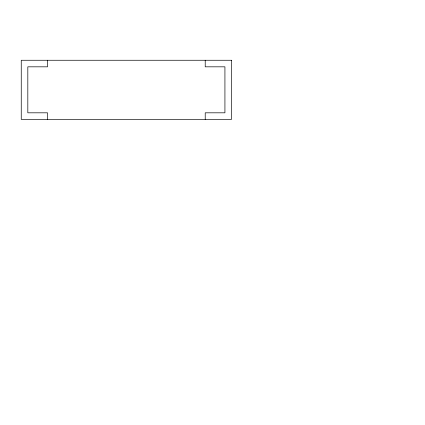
<?xml version="1.0" encoding="UTF-8"?>
<svg xmlns="http://www.w3.org/2000/svg" width="425" height="425" viewBox="0 0 425 425"><rect width="100%" height="100%" fill="white"/><g stroke="black" fill="none" stroke-linecap="round" stroke-linejoin="round"><path stroke-width="0.64" d="M205.217 60.26L205.217 66.826L224.926 66.826L224.926 112.816L205.217 112.816L205.217 119.388M47.531 60.26L47.531 66.826L27.822 66.826L27.822 112.816L47.531 112.816L47.531 119.388M231.498 60.26L21.25 60.26L21.25 119.388L231.498 119.388L231.498 60.26"/></g></svg>
